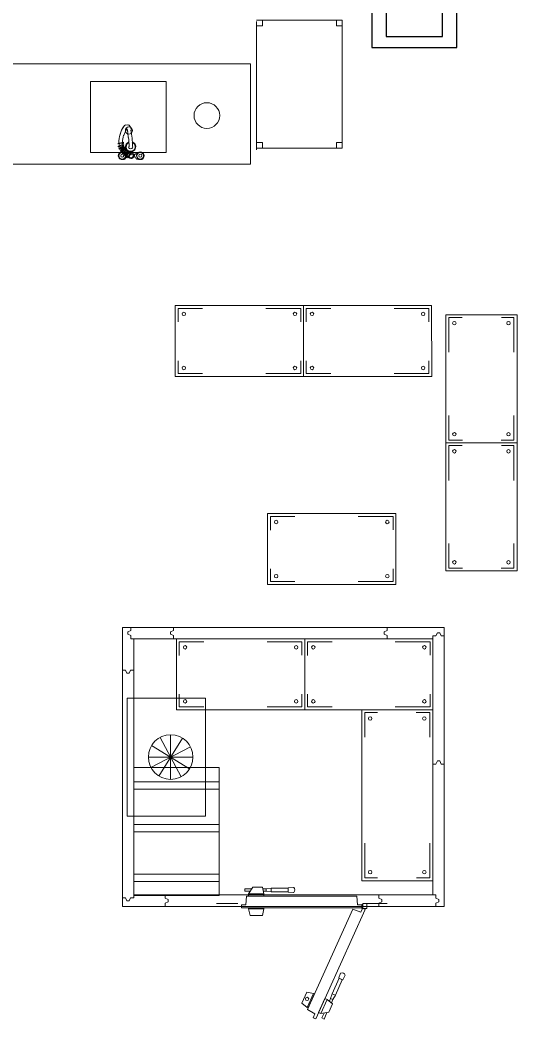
# Model space of a CAD drawing. Header units: millimetres. Extents: x -217779 to 263180, y 55413 to 130161.
# Drawn here: x -203643 to -200154, y 103876 to 110895 of the extents above; entities that cross this region are included whole.
import ezdxf

# ---------------------------------------------------------------- set-up
doc = ezdxf.new("R2010")
doc.units = ezdxf.units.MM
doc.layers.add('ТХ_пищеблок', color=30, linetype='Continuous', lineweight=20)
doc.layers.add('ТХ_привязка ТХ', color=7, linetype='Continuous', true_color=0x163d5c)
doc.layers.add('ТХ_сантехника', color=132, linetype='Continuous')

# ---------------------------------------------------------------- blocks, each defined once
blk = doc.blocks.new('A$C19c1ccfc')
at = {"layer": 'ТХ_пищеблок'}
for p, q in [((4002, -19457.2), (4602, -19457.2)), ((4002, -19457.2), (4042, -19457.2)), ((4002, -20367.2), (4002, -19467.2)), ((4002.1, -19507.2), (4002, -19467.2)), ((4042.1, -19497.2), (4002.1, -19497.2)), ((4042, -19457.2), (4042.1, -19497.2)), ((4562, -19457.3), (4602, -19457.2)), ((4562.1, -19497.3), (4562, -19457.3)), ((4602.1, -19497.2), (4562.1, -19497.3)), ((4602, -19457.2), (4602, -20357.2)), ((4602, -19457.2), (4602.1, -19497.2)), ((4002.1, -20327.2), (4002, -20367.2)), ((4042.1, -20317.3), (4002.1, -20317.2)), ((4042, -20357.3), (4042.1, -20317.3)), ((4562.1, -20317.2), (4562, -20357.2)), ((4602.1, -20317.2), (4562.1, -20317.2)), ((4602, -20357.2), (4602.1, -20317.2)), ((4002, -20357.2), (4042, -20357.3)), ((4602, -20357.2), (4002, -20357.2)), ((4562, -20357.2), (4602, -20357.2)), ((3059.2, -25623.2), (3059.2, -23723.2)), ((3059.2, -23723.2), (3119.2, -23723.2)), ((3059.2, -25683.2), (3059.2, -23723.2)), ((3059.2, -23723.2), (5319.2, -23723.2)), ((3119.2, -23723.2), (3119.2, -23745.2)), ((3119.2, -23723.2), (3419.2, -23723.2)), ((3119.2, -23745.2), (3119.2, -23723.2)), ((3119.2, -23723.2), (3419.2, -23723.2)), ((3119.2, -23723.2), (3119.2, -23745.2)), ((4919.2, -23723.2), (3419.2, -23723.2)), ((3419.2, -23723.2), (3419.2, -23745.2)), ((3419.2, -23723.2), (3419.2, -23745.2)), ((5319.2, -23723.2), (4919.2, -23723.2)), ((4919.2, -23723.2), (4919.2, -23745.2)), ((4919.2, -23745.2), (4919.2, -23723.2)), ((5319.2, -23783.2), (5319.2, -23723.2)), ((5319.2, -23723.2), (5319.2, -25683.2)), ((3119.2, -23745.2), (3097.2, -23755.2)), ((3097.2, -23755.2), (3119.2, -23745.2)), ((3119.2, -23745.2), (3097.2, -23755.2)), ((3097.2, -23755.2), (3097.2, -23771.2)), ((3097.2, -23771.2), (3097.2, -23755.2)), ((3097.2, -23755.2), (3097.2, -23771.2)), ((3097.2, -23771.2), (3119.2, -23781.2)), ((3119.2, -23781.2), (3097.2, -23771.2)), ((3097.2, -23771.2), (3119.2, -23781.2)), ((3119.2, -23781.2), (3119.2, -23803.2)), ((3119.2, -23803.2), (3119.2, -23781.2)), ((3119.2, -23781.2), (3119.2, -23803.2)), ((3419.2, -23745.2), (3397.2, -23755.2)), ((3419.2, -23745.2), (3397.2, -23755.2)), ((3397.2, -23755.2), (3397.2, -23771.2)), ((3397.2, -23755.2), (3397.2, -23771.2)), ((3397.2, -23771.2), (3419.2, -23781.2)), ((3397.2, -23771.2), (3419.2, -23781.2)), ((3419.2, -23781.2), (3419.2, -23803.2)), ((3419.2, -23781.2), (3419.2, -23803.2)), ((4919.2, -23745.2), (4897.2, -23755.2)), ((4897.2, -23755.2), (4919.2, -23745.2)), ((4897.2, -23755.2), (4897.2, -23771.2)), ((4897.2, -23771.2), (4897.2, -23755.2)), ((4897.2, -23771.2), (4919.2, -23781.2)), ((4919.2, -23781.2), (4897.2, -23771.2)), ((4919.2, -23781.2), (4919.2, -23803.2)), ((4919.2, -23803.2), (4919.2, -23781.2)), ((5261.2, -23783.2), (5239.2, -23783.2)), ((5239.2, -23783.2), (5239.2, -24683.2)), ((5239.2, -23803.2), (5239.2, -23783.2)), ((5239.2, -23783.2), (5261.2, -23783.2)), ((5261.2, -23783.2), (5239.2, -23783.2)), ((5239.2, -23783.2), (5239.2, -23783.2)), ((5239.2, -23783.2), (5261.2, -23783.2)), ((5261.2, -23783.2), (5239.2, -23783.2)), ((5271.2, -23761.2), (5261.2, -23783.2)), ((5261.2, -23783.2), (5271.2, -23761.2)), ((5271.2, -23761.2), (5261.2, -23783.2)), ((5261.2, -23783.2), (5271.2, -23761.2)), ((5271.2, -23761.2), (5261.2, -23783.2)), ((5287.2, -23761.2), (5271.2, -23761.2)), ((5271.2, -23761.2), (5287.2, -23761.2)), ((5287.2, -23761.2), (5271.2, -23761.2)), ((5271.2, -23761.2), (5287.2, -23761.2)), ((5287.2, -23761.2), (5271.2, -23761.2)), ((5297.2, -23783.2), (5287.2, -23761.2)), ((5287.2, -23761.2), (5297.2, -23783.2)), ((5297.2, -23783.2), (5287.2, -23761.2)), ((5287.2, -23761.2), (5297.2, -23783.2)), ((5297.2, -23783.2), (5287.2, -23761.2)), ((5319.2, -23783.2), (5297.2, -23783.2)), ((5297.2, -23783.2), (5319.2, -23783.2)), ((5319.2, -23783.2), (5297.2, -23783.2)), ((5297.2, -23783.2), (5319.2, -23783.2)), ((5319.2, -23783.2), (5297.2, -23783.2)), ((5319.2, -24683.2), (5319.2, -23783.2)), ((5319.2, -23783.2), (5319.2, -23783.2)), ((5319.2, -23783.2), (5319.2, -23783.2)), ((3119.2, -23803.2), (3139.2, -23803.2)), ((3419.2, -23803.2), (3119.2, -23803.2)), ((3139.2, -23803.2), (3139.2, -25623.2)), ((3139.2, -25603.2), (3139.2, -23803.2)), ((3139.2, -23803.2), (5239.2, -23803.2)), ((3419.2, -23803.2), (4919.2, -23803.2)), ((4919.2, -23803.2), (5239.2, -23803.2)), ((5239.2, -23803.2), (5239.2, -25603.2)), ((3059.2, -24023.2), (3081.2, -24023.2)), ((3081.2, -24023.2), (3091.2, -24045.2)), ((3091.2, -24045.2), (3107.2, -24045.2)), ((3107.2, -24045.2), (3117.2, -24023.2)), ((3117.2, -24023.2), (3139.2, -24023.2)), ((5261.2, -24683.2), (5239.2, -24683.2)), ((5239.2, -24683.2), (5239.2, -25603.2)), ((5239.2, -24683.2), (5261.2, -24683.2)), ((5271.2, -24661.2), (5261.2, -24683.2)), ((5261.2, -24683.2), (5271.2, -24661.2)), ((5287.2, -24661.2), (5271.2, -24661.2)), ((5271.2, -24661.2), (5287.2, -24661.2)), ((5297.2, -24683.2), (5287.2, -24661.2)), ((5287.2, -24661.2), (5297.2, -24683.2)), ((5319.2, -24683.2), (5297.2, -24683.2)), ((5297.2, -24683.2), (5319.2, -24683.2)), ((5319.2, -25683.2), (5319.2, -24683.2)), ((3139.2, -24808.1), (3739.2, -24808.1)), ((3139.2, -24859.5), (3739.2, -24859.6)), ((3139.2, -25108.1), (3739.2, -25108.1)), ((3139.2, -25159.5), (3739.2, -25159.6)), ((3139.2, -25456.6), (3739.2, -25456.6)), ((3139.2, -25508.1), (3739.2, -25508.1)), ((3359.2, -25603.2), (3139.2, -25603.2)), ((3139.2, -25603.2), (3139.2, -25623.2)), ((5239.2, -25603.2), (3139.2, -25603.2)), ((3359.2, -25625.2), (3359.2, -25603.2)), ((4859.2, -25603.2), (3359.2, -25603.2)), ((3359.2, -25603.2), (3359.2, -25625.2)), ((3359.2, -25625.2), (3359.2, -25603.2)), ((4859.2, -25625.2), (4859.2, -25603.2)), ((4859.2, -25625.2), (4859.2, -25603.2)), ((4859.2, -25603.2), (5259.2, -25603.2)), ((5239.2, -25603.2), (5259.2, -25603.2)), ((5259.2, -25603.2), (5259.2, -25625.2)), ((5259.2, -25603.2), (5259.2, -25625.2)), ((3081.2, -25623.2), (3059.2, -25623.2)), ((3081.2, -25623.2), (3059.2, -25623.2)), ((3059.2, -25623.2), (3059.2, -25683.2)), ((3059.2, -25683.2), (3359.2, -25683.2)), ((5319.2, -25683.2), (3059.2, -25683.2)), ((3091.2, -25645.2), (3081.2, -25623.2)), ((3091.2, -25645.2), (3081.2, -25623.2)), ((3107.2, -25645.2), (3091.2, -25645.2)), ((3107.2, -25645.2), (3091.2, -25645.2)), ((3117.2, -25623.2), (3107.2, -25645.2)), ((3117.2, -25623.2), (3107.2, -25645.2)), ((3139.2, -25623.2), (3117.2, -25623.2)), ((3139.2, -25623.2), (3117.2, -25623.2)), ((3381.2, -25635.2), (3359.2, -25625.2)), ((3359.2, -25625.2), (3381.2, -25635.2)), ((3381.2, -25635.2), (3359.2, -25625.2)), ((3359.2, -25661.2), (3381.2, -25651.2)), ((3381.2, -25651.2), (3359.2, -25661.2)), ((3359.2, -25661.2), (3381.2, -25651.2)), ((3359.2, -25683.2), (3359.2, -25661.2)), ((3359.2, -25661.2), (3359.2, -25683.2)), ((3359.2, -25683.2), (3359.2, -25661.2)), ((3359.2, -25683.2), (4859.2, -25683.2)), ((3381.2, -25651.2), (3381.2, -25635.2)), ((3381.2, -25635.2), (3381.2, -25651.2)), ((3381.2, -25651.2), (3381.2, -25635.2)), ((4881.2, -25635.2), (4859.2, -25625.2)), ((4881.2, -25635.2), (4859.2, -25625.2)), ((4859.2, -25661.2), (4881.2, -25651.2)), ((4859.2, -25661.2), (4881.2, -25651.2)), ((4859.2, -25683.2), (4859.2, -25661.2)), ((4859.2, -25683.2), (4859.2, -25661.2)), ((5259.2, -25683.2), (4859.2, -25683.2)), ((5259.2, -25683.2), (4859.2, -25683.2)), ((4881.2, -25651.2), (4881.2, -25635.2)), ((4881.2, -25651.2), (4881.2, -25635.2)), ((5259.2, -25625.2), (5281.2, -25635.2)), ((5259.2, -25625.2), (5281.2, -25635.2)), ((5281.2, -25651.2), (5259.2, -25661.2)), ((5281.2, -25651.2), (5259.2, -25661.2)), ((5259.2, -25661.2), (5259.2, -25683.2)), ((5259.2, -25661.2), (5259.2, -25683.2)), ((5259.2, -25683.2), (5319.2, -25683.2)), ((5281.2, -25635.2), (5281.2, -25651.2)), ((5281.2, -25635.2), (5281.2, -25651.2))]:
    blk.add_line(p, q, dxfattribs=at)
at = {"layer": 'ТХ_пищеблок', "extrusion": (-0.000470712, -6.19742e-05, 1)}
for p, q in [((3431.1, -21960.8, -0.7), (3431.1, -21460.8, -0.7)), ((3431.1, -21460.8, -0.7), (4330.9, -21460.8, 0)), ((4330.9, -21460.8, 0), (4331.1, -21960.8, -0.7)), ((4331, -21960.8, -0.4), (4331, -21460.8, -0.4)), ((4331, -21460.8, -0.4), (5230.8, -21460.8, 0.3)), ((5230.8, -21460.8, 0.3), (5231, -21960.8, -0.4)), ((4331.1, -21960.8, -0.7), (3431.1, -21960.8, -0.7)), ((5231, -21960.8, -0.4), (4331, -21960.8, -0.4)), ((4079, -23422.9, -0.7), (4079, -22922.9, -0.7)), ((4079, -22922.9, -0.7), (4978.8, -22922.9, 0)), ((4978.8, -22922.9, 0), (4979, -23422.9, -0.7)), ((4979, -23422.9, -0.7), (4079, -23422.9, -0.7))]:
    blk.add_line(p, q, dxfattribs=at)
at = {"layer": 'ТХ_пищеблок', "extrusion": (6.1974e-05, -0.000470712, 1)}
for p, q in [((5330, -21526.5, 0.7), (5830, -21526.2)), ((5330, -22426.2), (5330, -21526.5, 0.7)), ((5830, -21526.2), (5830, -22426.2)), ((5330, -22426.4, 0.4), (5830, -22426.1, -0.4)), ((5830, -22426.2), (5330, -22426.2)), ((5330, -23326.1, -0.4), (5330, -22426.4, 0.4)), ((5830, -22426.1, -0.4), (5830, -23326.1, -0.4)), ((5830, -23326.1, -0.4), (5330, -23326.1, -0.4))]:
    blk.add_line(p, q, dxfattribs=at)
at = {"layer": 'ТХ_пищеблок', "ltscale": 100}
for p, q in [((5239.2, -23803.2), (3139.2, -23803.2)), ((3139.2, -23803.2), (3139.2, -25603.2)), ((5239.2, -25603.2), (5239.2, -23803.2)), ((3325.2, -24496), (3471.6, -24773.2)), ((3398.4, -24791.4), (3398.4, -24477.9)), ((3259.8, -24707.8), (3537, -24561.4)), ((3531.8, -24717), (3265, -24552.3)), ((3480.7, -24501.2), (3316, -24768)), ((3555.1, -24634.6), (3241.6, -24634.6)), ((3139.2, -25603.2), (5239.2, -25603.2))]:
    blk.add_line(p, q, dxfattribs=at)
at = {"layer": 'ТХ_пищеблок', "extrusion": (-0.000470712, -6.19746e-05, 1)}
for p, q in [((3439.7, -24303.2, -1.4), (3439.7, -23803.2, -1.4)), ((3439.7, -23803.2, -1.4), (4339.5, -23803.2, -0.7)), ((4339.5, -24303.2, -0.7), (4339.5, -23803.2, -0.7)), ((4339.5, -23803.2, -0.7), (5239.2, -23803.2)), ((4339.5, -23803.2, -0.7), (4339.7, -24303.2, -1.4)), ((5239.2, -23803.2), (5239.5, -24303.2, -0.7)), ((4339.7, -24303.2, -1.4), (3439.7, -24303.2, -1.4)), ((5239.5, -24303.2, -0.7), (4339.5, -24303.2, -0.7))]:
    blk.add_line(p, q, dxfattribs=at)
at = {"layer": 'ТХ_пищеблок', "extrusion": (-6.19742e-05, 0.000470712, 1)}
for p, q in [((4739.5, -25503.2, -0.7), (4739.5, -24303.2, -0.7)), ((4739.5, -24303.2, -0.7), (5239.5, -24303.2, -0.7)), ((5239.5, -24303.2, -0.7), (5239.5, -25503.2, -0.7)), ((5239.5, -25503.2, -0.7), (4739.5, -25503.2, -0.7))]:
    blk.add_line(p, q, dxfattribs=at)
at = {"layer": 'ТХ_пищеблок', "lineweight": 9}
for p, q in [((3976.4, -25548.7), (3945.7, -25594.7)), ((4042.2, -25548.7), (3976.4, -25548.7)), ((4053.7, -25594.7), (4042.2, -25548.7)), ((3919.2, -25576.7), (3919.2, -25559.2)), ((3919.2, -25559.2), (3919.7, -25559.2)), ((3919.7, -25576.7), (3919.2, -25576.7)), ((3919.7, -25559.2), (3919.7, -25576.7)), ((3969.4, -25559.2), (3919.7, -25559.2)), ((3919.7, -25559.2), (3919.7, -25576.7)), ((3919.7, -25576.7), (3957.7, -25576.7)), ((3931.7, -25612.7), (3926.5, -25672.7)), ((4705.7, -25612.7), (3931.7, -25612.7)), ((3945.7, -25612.7), (3945.7, -25594.7)), ((3945.7, -25594.7), (4053.7, -25594.7)), ((3945.7, -25594.7), (4053.7, -25594.7)), ((4053.7, -25612.7), (3945.7, -25612.7)), ((4069.7, -25559.2), (4044.8, -25559.2)), ((4049.2, -25576.7), (4069.7, -25576.7)), ((4053.7, -25594.7), (4053.7, -25612.7)), ((4069.7, -25559.2), (4104.7, -25555.4)), ((4069.7, -25576.7), (4069.7, -25559.2)), ((4069.7, -25576.7), (4069.7, -25559.2)), ((4104.7, -25580.4), (4069.7, -25576.7)), ((4223.7, -25555.4), (4104.7, -25555.4)), ((4104.7, -25555.4), (4104.7, -25580.4)), ((4104.7, -25555.4), (4104.7, -25580.4)), ((4104.7, -25580.4), (4223.7, -25580.4)), ((4223.7, -25581.1), (4223.7, -25554.8)), ((4223.7, -25580.4), (4223.7, -25555.4)), ((4225.6, -25552.8), (4260.9, -25550.5)), ((4260.9, -25585.4), (4225.6, -25583.1)), ((4711, -25672.7), (4705.7, -25612.7)), ((3869.2, -25663.2), (3719.2, -25663.2)), ((3926.5, -25672.7), (3896.7, -25672.7)), ((3896.7, -25672.7), (3896.7, -25692.7)), ((4740.7, -25672.7), (4711, -25672.7)), ((4740.7, -25698.2), (4740.7, -25669.2)), ((4740.7, -25669.2), (4746.7, -25669.2)), ((4740.7, -25692.7), (4740.7, -25672.7)), ((4746.7, -25698.2), (4746.7, -25663.2)), ((4746.7, -25663.2), (4775.7, -25663.2)), ((4746.7, -25669.2), (4746.7, -25698.2)), ((4769.2, -25663.2), (4919.2, -25663.2)), ((4775.7, -25663.2), (4775.7, -25698.2)), ((3896.7, -25692.7), (4740.7, -25692.7)), ((4053.7, -25692.7), (3945.7, -25692.7)), ((3945.7, -25692.7), (3945.7, -25700.7)), ((3945.7, -25700.7), (4053.7, -25700.7)), ((3957.2, -25746.7), (3945.7, -25700.7)), ((3945.7, -25700.7), (4053.7, -25700.7)), ((4042.2, -25746.7), (3957.2, -25746.7)), ((4053.7, -25700.7), (4042.2, -25746.7)), ((4053.7, -25700.7), (4053.7, -25692.7)), ((4358.6, -26409.1), (4676.4, -25703.4)), ((4763.7, -25704.3), (4417.2, -26473.9)), ((4676.4, -25703.4), (4733.3, -25723.2)), ((4733.3, -25723.2), (4744.5, -25698.2)), ((4746.7, -25698.2), (4740.7, -25698.2)), ((4744.5, -25698.2), (4750.1, -25698.2)), ((4775.7, -25698.2), (4746.7, -25698.2)), ((4750.1, -25698.2), (4763.7, -25704.3)), ((4579.2, -26186.2), (4591.6, -26153)), ((4623.4, -26167.4), (4606.8, -26198.6)), ((4580.8, -26189), (4532, -26297.5)), ((4532, -26297.5), (4580.8, -26189)), ((4554.8, -26307.7), (4603.6, -26199.2)), ((4604.2, -26199.5), (4580.3, -26188.7)), ((4603.6, -26199.2), (4580.8, -26189)), ((4354.7, -26286.2), (4319.8, -26363.7)), ((4401.4, -26294.6), (4354.7, -26286.2)), ((4401.4, -26294.6), (4357, -26393.1)), ((4357, -26393.1), (4401.4, -26294.6)), ((4364.3, -26396.3), (4408.7, -26297.9)), ((4408.7, -26297.9), (4401.4, -26294.6)), ((4532, -26297.5), (4521, -26330.9)), ((4554.8, -26307.7), (4532, -26297.5)), ((4532, -26297.5), (4554.8, -26307.7)), ((4537, -26338.1), (4554.8, -26307.7)), ((4319.8, -26363.7), (4357, -26393.1)), ((4481.6, -26330.7), (4437.3, -26429.2)), ((4498, -26338.1), (4453.7, -26436.6)), ((4453.7, -26436.6), (4498, -26338.1)), ((4498, -26338.1), (4481.6, -26330.7)), ((4535.3, -26367.5), (4498, -26338.1)), ((4508.2, -26427.5), (4535.3, -26367.5)), ((4512.6, -26349.6), (4521, -26330.9)), ((4521, -26330.9), (4537, -26338.1)), ((4521, -26330.9), (4537, -26338.1)), ((4537, -26338.1), (4526.8, -26360.8)), ((4357, -26393.1), (4364.3, -26396.3)), ((4411.1, -26438.5), (4358.6, -26409.1)), ((4398.9, -26465.7), (4411.1, -26438.5)), ((4437.3, -26429.2), (4453.7, -26436.6)), ((4453.7, -26436.6), (4508.2, -26427.5)), ((4459.4, -26467.7), (4475, -26433)), ((4495.8, -26429.6), (4475.4, -26474.9)), ((4417.2, -26473.9), (4398.9, -26465.7)), ((4475.4, -26474.9), (4459.4, -26467.7))]:
    blk.add_line(p, q, dxfattribs=at)
blk = doc.blocks.new('смеситель короткий')
for p, q in [((42, 21), (0, 25)), ((24.9, 13.6), (39.8, 13.6)), ((24.9, -13.6), (24.9, 13.6)), ((104.4, 11.1), (51.5, 17.7)), ((0, -25), (42, -21)), ((39.8, -13.6), (24.9, -13.6)), ((51.5, -17.7), (104.4, -11.1))]:
    blk.add_line(p, q)
for centre, major_axis, start_param, end_param in [((0, 0), (-17.7, 17.7), -0.785398, 2.356194), ((39.8, 0), (9.62, 9.62), 3.926991, 7.068583), ((40.1, 0), (-14.9, 14.9), -1.35736, -0.875625), ((40.1, 0), (14.9, 14.9), 4.498953, 6.496621), ((103, 0), (7.91, 7.91), 4.051589, 6.943986), ((40.1, 0), (14.9, 14.9), 4.017217, 4.498953)]:
    blk.add_ellipse(centre, major_axis=major_axis, ratio=1, start_param=start_param, end_param=end_param)
blk = doc.blocks.new('раковина')
at = {"layer": 'ТХ_сантехника'}
for points in [[(968510.2, -25225.6), (968510.4, -23804), (968010.4, -23804), (968010.2, -25225.6)], [(968425.2, -25160.6), (968425.4, -23869), (968095.4, -23869), (968095.2, -25160.6)]]:
    blk.add_lwpolyline(points, close=True, dxfattribs=at)
at = {"layer": 'ТХ_сантехника', "ltscale": 100, "xscale": -1, "rotation": 180}
blk.add_blockref('смеситель короткий', (968072.1, -24264.8), dxfattribs=at)
at = {"layer": 'ТХ_сантехника', "ltscale": 100}
blk.add_blockref('смеситель короткий', (968072.1, -24712.7), dxfattribs=at)

msp = doc.modelspace()

# ---------------------------------------------------------------- linework, layer by layer
at = {"layer": 'ТХ_пищеблок', "color": 132}
for points in [[(-202024.9, 110587.3), (-203739.9, 110587.3), (-203739.9, 109882.3), (-202024.9, 109882.3)], [(-203147.4, 109963.4), (-202617.4, 109963.4), (-202617.4, 110463.4), (-203147.4, 110463.4)]]:
    msp.add_lwpolyline(points, close=True, dxfattribs=at)
at = {"layer": 'ТХ_пищеблок', "color": 132, "lineweight": 0}
for points in [[(-202915.1, 110147.8, -0.098402), (-202903.3, 110158.1, 0.098402), (-202914.6, 110146.7, 0.153885), (-202948.9, 110030.8, -0.153885), (-202915.1, 110147.8)], [(-202871.5, 109928.6, -0.016359), (-202891.2, 109941.5, 0.016359), (-202870.2, 109928.8, 1.000109), (-202854.1, 109953.7, -1.000109), (-202871.5, 109928.6)]]:
    msp.add_lwpolyline(points, format="xyb", dxfattribs=at)
for points in [[(-202882.4, 110156.7, 0.263202), (-202901.1, 110156.7, -0.263202)], [(-202887.1, 110112.6, 0.048642), (-202892.8, 110133.6, -0.048642)], [(-202872.1, 110149.4, 0.128446), (-202881.7, 110159.4, -0.128446)], [(-202861.6, 110119.4, 0.076793), (-202871.3, 110148.1, -0.076793)], [(-202916, 110085.3, 0.073497), (-202923.5, 110034.6, -0.073497)], [(-202893.5, 110129.9, 0.086562), (-202914.5, 110084.3, -0.086562)], [(-202883.2, 110070, 0.021688), (-202888.9, 110111.7, -0.021688)], [(-202876, 110004.8, 0.008531), (-202880.8, 110068.4, -0.008531)], [(-202852.5, 110007.3, 0.030153), (-202864.3, 110121.7, -0.030153)], [(-202948.7, 110028.9, 0.043708), (-202946.4, 110013.2, -0.043708)], [(-202945.4, 110009.5, 0.038822), (-202940.6, 109996.3, -0.038822)], [(-202938.9, 109992.8, 0.030446), (-202933.3, 109983.4, -0.030446)], [(-202882.4, 110036.9, 0.423103), (-202898.1, 109987.8, -0.423103)], [(-202881.2, 110032.8, 0.413779), (-202894.5, 109990, -0.413779)], [(-202883.3, 109977.9, 1.108707), (-202855.4, 110034.5, -1.108707)], [(-202881.2, 110004.8, 1.000049), (-202851.6, 110004.8, -1.000049)], [(-202872.4, 109969.3, 0.921844), (-202854.8, 110038.8, -0.921844)], [(-202924.5, 109968.8, 3.349514), (-202900, 109951.2, -3.349514)], [(-202928.2, 109964.4, 2.5734), (-202902.8, 109945.9, -2.5734)], [(-202928.7, 109981.3, 0.021049), (-202922.1, 109973.2, -0.021049)], [(-202913.4, 109961.1, 0.121122), (-202924, 109964.5, -0.121122)], [(-202919.6, 109970.4, 0.020071), (-202912.4, 109963.3, -0.020071)], [(-202912.4, 109957.8, 0.006867), (-202904.9, 109951.8, -0.006867)], [(-202904.3, 109950.5, 0.111571), (-202910.3, 109958.8, -0.111571)], [(-202901.9, 109949.4, 0.006878), (-202894.2, 109943.7, -0.006878)], [(-202897.4, 109926, 0.232603), (-202889.7, 109940.9, -0.232603)], [(-202895.8, 109984.1, 0.071236), (-202888.8, 109976.6, -0.071236)], [(-202892.7, 109987.1, 0.075801), (-202886.3, 109980, -0.075801)], [(-202885.6, 109974.4, 0.071497), (-202876.2, 109970.2, -0.071497)], [(-202881.1, 109939.3, 0.039911), (-202880.5, 109936.3, -0.039911)], [(-202880, 109934.5, 1.879148), (-202861.7, 109960.3, -1.879148)], [(-202879, 109932.5, 1.639573), (-202859.5, 109960.2, -1.639573)], [(-202831.2, 109956.6, 0.502962), (-202831.2, 109926, -0.502962)]]:
    msp.add_lwpolyline(points, format="xyb", close=True, dxfattribs=at)
for points in [[(-202915.1, 110036.5), (-202957.4, 110028)], [(-202957.4, 110023.8), (-202915.1, 110032.3)], [(-202915.1, 110023.8), (-202957.4, 110006.9), (-202915.1, 110023.8), (-202953.1, 110002.6)], [(-202915.1, 110015.3), (-202948.9, 109989.9)], [(-202944.7, 109985.7), (-202915.1, 110011.1)], [(-202910.8, 110006.9), (-202940.4, 109973)], [(-202936.2, 109973), (-202906.6, 110002.6)], [(-202906.6, 109998.4), (-202932, 109964.6)], [(-202927.7, 109960.3), (-202902.4, 109994.2)], [(-202923.5, 110028), (-202923.5, 110023.8)], [(-202923.5, 110019.6), (-202923.5, 110015.3), (-202919.3, 110011.1), (-202923.5, 110015.3)], [(-202919.3, 110006.9), (-202919.3, 110002.6), (-202915.1, 109998.4), (-202910.8, 109994.2), (-202910.8, 109989.9), (-202910.8, 109994.2), (-202915.1, 109998.4), (-202919.3, 110002.6)], [(-202898.1, 109985.7), (-202923.5, 109951.9)], [(-202919.3, 109951.9), (-202893.9, 109985.7)], [(-202885.4, 109977.3), (-202910.8, 109943.4)], [(-202902.4, 109922.2), (-202910.8, 109913.8)], [(-202906.6, 109985.7), (-202902.4, 109985.7), (-202902.4, 109981.5), (-202902.4, 109985.7)], [(-202906.6, 109943.4), (-202881.2, 109977.3)], [(-202877, 109973), (-202902.4, 109934.9)], [(-202898.1, 109977.3), (-202893.9, 109973), (-202889.7, 109973), (-202893.9, 109973)], [(-202898.1, 109934.9), (-202872.7, 109968.8)], [(-202889.7, 109968.8), (-202881.2, 109964.6)], [(-202864.3, 109964.6), (-202889.7, 109926.5)], [(-202885.4, 109926.5), (-202860, 109960.3)], [(-202868.5, 109956.1), (-202860, 109947.6), (-202868.5, 109956.1), (-202877, 109960.3)], [(-202830.4, 109951.9), (-202817.7, 109960.3)], [(-202830.4, 109922.2), (-202817.7, 109913.8)]]:
    msp.add_lwpolyline(points, close=True, dxfattribs=at)
for points in [[(-202957.4, 110028), (-202957.4, 110028)], [(-202957.4, 110028), (-202957.4, 110028)], [(-202953.1, 110006.9), (-202953.1, 110006.9)], [(-202953.1, 110006.9), (-202953.1, 110006.9)], [(-202915.1, 110032.3), (-202915.1, 110032.3)], [(-202915.1, 110032.3), (-202915.1, 110032.3)], [(-202915.1, 110023.8), (-202915.1, 110023.8)], [(-202915.1, 110023.8), (-202915.1, 110023.8)], [(-202915.1, 110015.3), (-202915.1, 110015.3)], [(-202915.1, 110015.3), (-202915.1, 110015.3)], [(-202910.8, 110002.6), (-202910.8, 110002.6)], [(-202910.8, 110002.6), (-202910.8, 110002.6)], [(-202902.4, 109994.2), (-202902.4, 109994.2)], [(-202902.4, 109994.2), (-202902.4, 109994.2)], [(-202948.9, 109985.7), (-202948.9, 109985.7)], [(-202948.9, 109985.7), (-202948.9, 109985.7)], [(-202940.4, 109973), (-202940.4, 109973)], [(-202940.4, 109973), (-202940.4, 109973)], [(-202932, 109960.3), (-202932, 109960.3)], [(-202932, 109960.3), (-202932, 109960.3)], [(-202919.3, 109951.9), (-202919.3, 109951.9)], [(-202919.3, 109951.9), (-202919.3, 109951.9)], [(-202910.8, 109943.4), (-202910.8, 109943.4)], [(-202910.8, 109943.4), (-202910.8, 109943.4)], [(-202898.1, 109934.9), (-202898.1, 109934.9)], [(-202898.1, 109934.9), (-202898.1, 109934.9)], [(-202893.9, 109985.7), (-202893.9, 109985.7)], [(-202893.9, 109985.7), (-202893.9, 109985.7)], [(-202889.7, 109926.5), (-202889.7, 109926.5)], [(-202889.7, 109926.5), (-202889.7, 109926.5)], [(-202885.4, 109977.3), (-202885.4, 109977.3)], [(-202885.4, 109977.3), (-202885.4, 109977.3)], [(-202872.7, 109968.8), (-202872.7, 109968.8)], [(-202872.7, 109968.8), (-202872.7, 109968.8)], [(-202864.3, 109960.3), (-202864.3, 109960.3)], [(-202864.3, 109960.3), (-202864.3, 109960.3)]]:
    msp.add_lwpolyline(points, dxfattribs=at)
at = {"layer": 'ТХ_пищеблок', "extrusion": (-0.000470712, -6.19742e-05, 1)}
for points, elevation in [([(-202533.6, 108773.1), (-202533.6, 108867.8), (-202361, 108867.8)], 87.9), ([(-201671.9, 108774.2), (-201671.9, 108867.8), (-201917.2, 108867.8)], 87.5), ([(-201633.7, 108773.1), (-201633.7, 108867.8), (-201461.1, 108867.8)], 87.8), ([(-200772.1, 108774.2), (-200772.1, 108867.8), (-201017.3, 108867.8)], 87.4), ([(-202533.6, 108501.2), (-202533.6, 108412), (-202361, 108412)], 87.9), ([(-201671.9, 108499.9), (-201671.9, 108412), (-201917.2, 108412)], 87.5), ([(-201633.7, 108501.2), (-201633.7, 108412), (-201461.1, 108412)], 87.8), ([(-200772.1, 108499.9), (-200772.1, 108412), (-201017.3, 108412)], 87.4), ([(-201885.7, 107311), (-201885.7, 107405.7), (-201713.1, 107405.7)], 87.7), ([(-201024, 107312.1), (-201024, 107405.7), (-201269.2, 107405.7)], 87.2), ([(-201885.7, 107039.1), (-201885.7, 106949.9), (-201713.1, 106949.9)], 87.7), ([(-201024, 107037.8), (-201024, 106949.9), (-201269.2, 106949.9)], 87.3)]:
    msp.add_lwpolyline(points, dxfattribs=dict(at, elevation=elevation))
at = {"layer": 'ТХ_пищеблок', "extrusion": (6.1974e-05, -0.000470712, 1)}
for points, elevation in [([(-200538.2, 108805.2), (-200631.8, 108805.2), (-200631.8, 108560)], -63.7), ([(-200263.9, 108805.2), (-200176, 108805.2), (-200176, 108560)], -63.6), ([(-200537.1, 107943.6), (-200631.8, 107943.6), (-200631.8, 108116.2)], -63.2), ([(-200265.2, 107943.6), (-200176, 107943.6), (-200176, 108116.2)], -63.2), ([(-200538.2, 107905.4), (-200631.8, 107905.4), (-200631.8, 107660.2)], -63.6), ([(-200263.9, 107905.4), (-200176, 107905.4), (-200176, 107660.2)], -63.6), ([(-200537.1, 107043.7), (-200631.8, 107043.7), (-200631.8, 107216.4)], -63.2), ([(-200265.2, 107043.7), (-200176, 107043.7), (-200176, 107216.4)], -63.1)]:
    msp.add_lwpolyline(points, dxfattribs=dict(at, elevation=elevation))
at = {"layer": 'ТХ_пищеблок', "extrusion": (-0.000470712, -6.19746e-05, 1)}
for points, elevation in [([(-202525, 106430.7), (-202525, 106525.4), (-202352.4, 106525.4)], 87.3), ([(-201663.4, 106431.8), (-201663.4, 106525.4), (-201908.6, 106525.4)], 86.9), ([(-201625.2, 106430.7), (-201625.2, 106525.4), (-201452.6, 106525.4)], 87.6), ([(-200763.6, 106431.8), (-200763.6, 106525.4), (-201008.8, 106525.4)], 87.2), ([(-202525, 106158.8), (-202525, 106069.6), (-202352.4, 106069.6)], 87.4), ([(-201663.4, 106157.5), (-201663.4, 106069.6), (-201908.6, 106069.6)], 86.9), ([(-201625.2, 106158.8), (-201625.2, 106069.6), (-201452.6, 106069.6)], 87.6), ([(-200763.6, 106157.5), (-200763.6, 106069.6), (-201008.8, 106069.6)], 87.2)]:
    msp.add_lwpolyline(points, dxfattribs=dict(at, elevation=elevation))
at = {"layer": 'ТХ_пищеблок', "ltscale": 100}
msp.add_lwpolyline([(-202890.5, 106131.1), (-202890.5, 105301.1), (-202340.5, 105301.1), (-202340.5, 106131.1)], close=True, dxfattribs=at)
at = {"layer": 'ТХ_пищеблок', "extrusion": (-6.19742e-05, 0.000470712, 1)}
for points, elevation in [([(-201133.2, 106028.3), (-201222.3, 106028.3), (-201222.3, 105855.7)], 61.7), ([(-200861.3, 106028.3), (-200766.6, 106028.3), (-200766.6, 105855.7)], 61.7), ([(-201134.5, 104866.7), (-201222.3, 104866.7), (-201222.3, 105111.9)], 61.1), ([(-200860.2, 104866.7), (-200766.6, 104866.7), (-200766.6, 105111.9)], 61.1)]:
    msp.add_lwpolyline(points, dxfattribs=dict(at, elevation=elevation))
at = {"layer": 'ТХ_пищеблок', "flags": 128}
msp.add_lwpolyline([(-202844.7, 104742.6), (-202844.7, 105642.6), (-202244.7, 105642.6), (-202244.7, 104742.6)], close=True, dxfattribs=at)
at = {"layer": 'ТХ_пищеблок', "color": 132}
for centre, radius in [((-202331.2, 110223.6), 90), ((-202878.7, 110118.5), 25)]:
    msp.add_circle(centre, radius, dxfattribs=at)
at = {"layer": 'ТХ_пищеблок', "color": 132, "lineweight": 0}
for centre, radius in [((-202925.6, 109941.3), 10.6), ((-202925.6, 109941.3), 10.6), ((-202798.7, 109941.3), 27.5), ((-202798.7, 109941.3), 27.5), ((-202798.7, 109941.3), 23.3), ((-202798.7, 109941.3), 23.3), ((-202798.7, 109941.3), 10.6), ((-202798.7, 109941.3), 10.6)]:
    msp.add_circle(centre, radius, dxfattribs=at)
at = {"layer": 'ТХ_пищеблок', "extrusion": (-0.000470712, -6.19742e-05, 1)}
for centre in [(-202492.8, 108829.9, 87.9), (-201712.8, 108829.9, 87.5), (-201592.9, 108829.9, 87.8), (-200812.9, 108829.9, 87.4), (-202492.8, 108449.9, 87.9), (-201712.8, 108449.9, 87.5), (-201592.9, 108449.9, 87.8), (-200812.9, 108449.9, 87.4), (-201844.8, 107367.8, 87.7), (-201064.8, 107367.8, 87.2), (-201844.8, 106987.8, 87.7), (-201064.8, 106987.8, 87.3)]:
    msp.add_circle(centre, 12.3, dxfattribs=at)
at = {"layer": 'ТХ_пищеблок', "extrusion": (6.1974e-05, -0.000470712, 1)}
for centre in [(-200593.9, 108764.4, -63.7), (-200213.9, 108764.4, -63.6), (-200593.9, 107984.4, -63.2), (-200213.9, 107984.4, -63.2), (-200593.9, 107864.6, -63.6), (-200213.9, 107864.6, -63.6), (-200593.9, 107084.6, -63.2), (-200213.9, 107084.6, -63.1)]:
    msp.add_circle(centre, 12.3, dxfattribs=at)
at = {"layer": 'ТХ_пищеблок', "extrusion": (-0.000470712, -6.19746e-05, 1)}
for centre in [(-202484.2, 106487.5, 87.3), (-201704.2, 106487.5, 86.9), (-201584.4, 106487.5, 87.6), (-200804.4, 106487.5, 87.2), (-202484.2, 106107.5, 87.4), (-201704.2, 106107.5, 86.9), (-201584.4, 106107.5, 87.6), (-200804.4, 106107.5, 87.2)]:
    msp.add_circle(centre, 12.3, dxfattribs=at)
at = {"layer": 'ТХ_пищеблок', "extrusion": (-6.19742e-05, 0.000470712, 1)}
for centre in [(-201184.5, 105987.5, 61.7), (-200804.5, 105987.5, 61.7), (-201184.5, 104907.5, 61.1), (-200804.5, 104907.5, 61.1)]:
    msp.add_circle(centre, 12.3, dxfattribs=at)
at = {"layer": 'ТХ_пищеблок', "ltscale": 100}
msp.add_circle((-202585.5, 105716.1), 156.7, dxfattribs=at)
at = {"layer": 'ТХ_пищеблок', "lineweight": 9}
msp.add_circle((-201627.5, 104017.1), 11.7, dxfattribs=at)
for centre, radius, start, end in [((-201758.2, 104795.9), 2, 93.64794, 180.11609), ((-201722.9, 104798.2), 2, 46.95122, 93.76403), ((-201737.4, 104782.7), 23.1, 313.04878, 46.95122), ((-201758.2, 104769.6), 2, 180, 266.23597), ((-201722.9, 104767.3), 2, 266.23597, 313.04878), ((-201390.5, 104196.9), 2, 112.70708, 159.5199), ((-201382.3, 104177.4), 23.1, 18.80465, 112.70708), ((-201362.3, 104184.3), 2, 331.99183, 18.80465), ((-201402.8, 104163.8), 2, 159.5199, 245.75586), ((-201378.9, 104153), 2, 245.75586, 331.99183)]:
    msp.add_arc(centre, radius, start, end, dxfattribs=at)

# ---------------------------------------------------------------- block references
at = {"layer": 'ТХ_привязка ТХ', "color": 1, "ltscale": 100}
msp.add_blockref('A$C19c1ccfc', (-205983.9, 130350.7), dxfattribs=at)
at = {"layer": 'ТХ_сантехника', "color": 253, "xscale": 1.193395715199417, "yscale": 1.193395715199417, "zscale": 1.193395715199417}
msp.add_blockref('раковина', (-1356392.2, 140806.6), dxfattribs=at)

doc.saveas('drawing.dxf')
